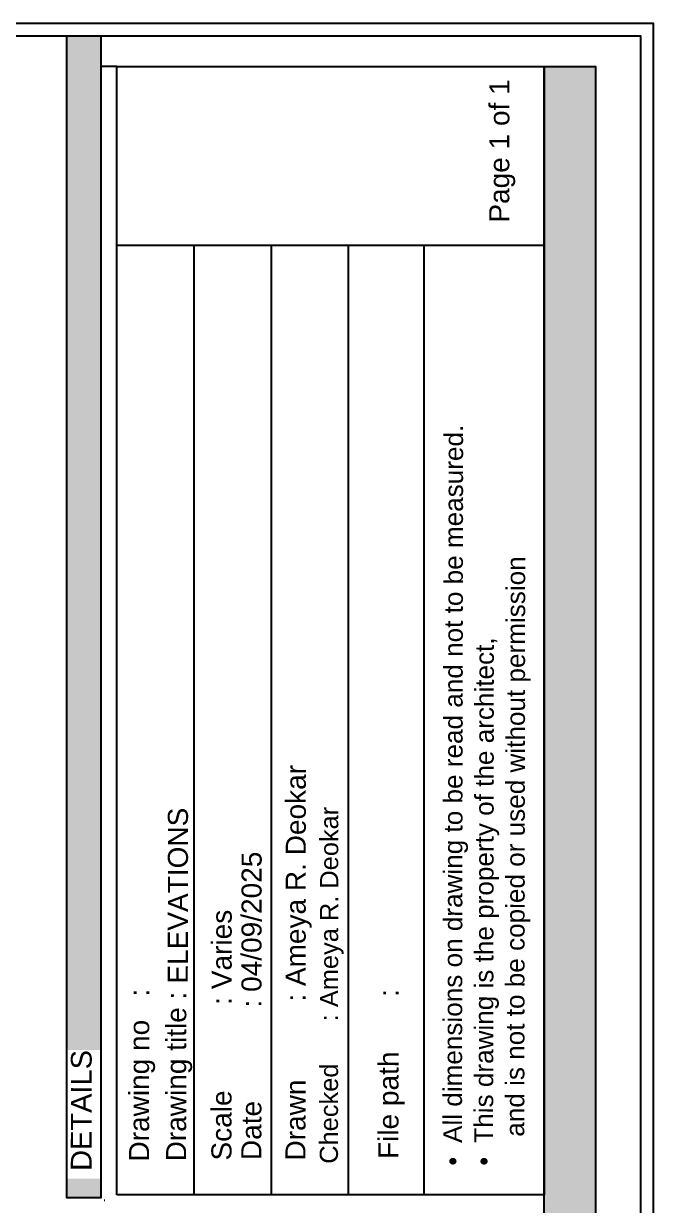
# Model space of a CAD drawing. Header units: millimetres. Extents: x 922141 to 965068, y 34629 to 256118.
# Drawn here: x 960164 to 965068, y 211194 to 220398 of the extents above; entities that cross this region are included whole.
import ezdxf

# ---------------------------------------------------------------- set-up
doc = ezdxf.new("R2010")
doc.units = ezdxf.units.MM
doc.layers.get('Defpoints').update_dxf_attribs({"color": 6})
for name, color, linetype, lineweight in [('A-HATCH', 251, 'Continuous', 9), ('A-TEXT-TITLES-BOLD', 7, 'Continuous', 13), ('HATCH', 8, 'Continuous', 5)]:
    doc.layers.add(name, color=color, linetype=linetype, lineweight=lineweight)
doc.layers.add('P-Drain Trench', color=11, linetype='Continuous')
doc.layers.add('TEXT200', color=7, linetype='Continuous')
doc.styles.add('FP1', font='arial.ttf')

msp = doc.modelspace()

# ---------------------------------------------------------------- hatches: boundary and pattern name
at = {"layer": 'A-HATCH'}
h = msp.add_hatch(color=256, dxfattribs=at)
h.paths.add_polyline_path([(960498.33, 211255.93), (960498.33, 220300.27), (960768.74, 220300.27), (960768.74, 211255.93)])
h.paths.add_polyline_path([(960498.42, 211402.36), (960498.42, 212404.16), (960765.77, 212404.16), (960765.77, 211402.36)])
msp.add_hatch(color=256, dxfattribs=at).paths.add_polyline_path([(964217.56, 190947.56), (964217.56, 220064.03), (964616.8, 220064.03), (964616.8, 190947.56)])

# ---------------------------------------------------------------- linework, layer by layer
at = {"layer": 'Defpoints'}
msp.add_lwpolyline([(965068.26, 190849.45), (965068.26, 220398.38), (922141.11, 220398.38), (922141.11, 190849.45)], close=True, dxfattribs=at)
at = {"layer": 'HATCH'}
msp.add_line((964217.82, 204563.52), (964217.82, 217846.48), dxfattribs=at)
at = {"layer": 'P-Drain Trench', "color": 0}
for p, q in [((960890.7, 220064.03), (960768.74, 220064.03)), ((960890.7, 218673.21), (964217.56, 218673.21)), ((961492.11, 211275.56), (961492.11, 218673.21)), ((962093.52, 211275.56), (962093.52, 218673.21)), ((962694.93, 211275.56), (962694.93, 218673.21)), ((963282.65, 211275.56), (963282.65, 218673.21)), ((960790.88, 211235.48), (960795.98, 211235.48))]:
    msp.add_line(p, q, dxfattribs=at)
for points in [[(960498.33, 220300.27), (960498.33, 211255.93), (960768.74, 211255.93), (960768.74, 220300.27)], [(960890.7, 211275.56), (960890.7, 220064.03), (964217.56, 220064.03), (964217.56, 211275.56)], [(964217.56, 190947.56), (964217.56, 220064.03), (964616.8, 220064.03), (964616.8, 190947.56)], [(964217.56, 191164.72), (964217.56, 220064.03), (964616.8, 220064.03), (964616.8, 191164.72)]]:
    msp.add_lwpolyline(points, close=True, dxfattribs=at)
at = {"layer": 'TEXT200'}
msp.add_lwpolyline([(964970.15, 190947.56), (964970.15, 220300.27), (922239.22, 220300.27), (922239.22, 190947.56)], close=True, dxfattribs=at)

# ---------------------------------------------------------------- texts
at = {"layer": 'A-TEXT-TITLES-BOLD', "attachment_point": 1, "style": 'FP1'}
for s, insert, char_height, width, rotation in [('Page 1 of 1', (963789.57, 218848.52), 156.2581, 7398.8941, 89.941733), ('\\pxi-0.02168,l0.02168,t0.06365;{\\fSymbol|b0|i0|c2|p18;·  }All dimensions on drawing to be read and not to be measured.\\P\\pi-4.44201,l4.44201,t4.44201;{\\fSymbol|b0|i0|c2|p18;·  T}his drawing is the property of the architect,\\P    and is not to be copied or used without permission', (963431.67, 211504.08), 145.53688, 10973.8093, 89.906185), ('\\A1;{\\fArial|b0|i0|c238|p34;Drawn          : }Ameya R. Deokar', (962202.64, 211543.58), 156.2581, 7398.8941, 89.941733), ('\\A1;ELEVATIONS', (961286.51, 212921.15), 156.2581, 7398.8941, 89.941733), ('\\A1;Checked{\\fArial|b0|i0|c238|p34;      : }Ameya R. Deokar', (962470.28, 211518.36), 141.5527, 6702.5858, 89.941733), ('\\A1;Date            : 04/09/2025', (961859.01, 211546.86), 156.2581, 7398.8941, 89.941733), ('\\A1;Scale           : Varies ', (961626.45, 211543.58), 156.2581, 7398.8941, 89.941733), ('Drawing no   : ', (960984.69, 211535.61), 156.2581, 7398.8941, 89.941733), ('Drawing title : ', (961273.34, 211536.94), 156.2581, 7398.8941, 89.941733), ('File path       : ', (962926.71, 211555.45), 156.2581, 7398.8941, 89.941733), ('{\\f@Arial Unicode MS|b0|i0|c0|p34;DETAILS}', (960531.49, 211462.76), 161.7076, 6659.0047, 89.941733)]:
    msp.add_mtext(s, dxfattribs=dict(at, insert=insert, char_height=char_height, width=width, rotation=rotation))

doc.saveas('drawing.dxf')
